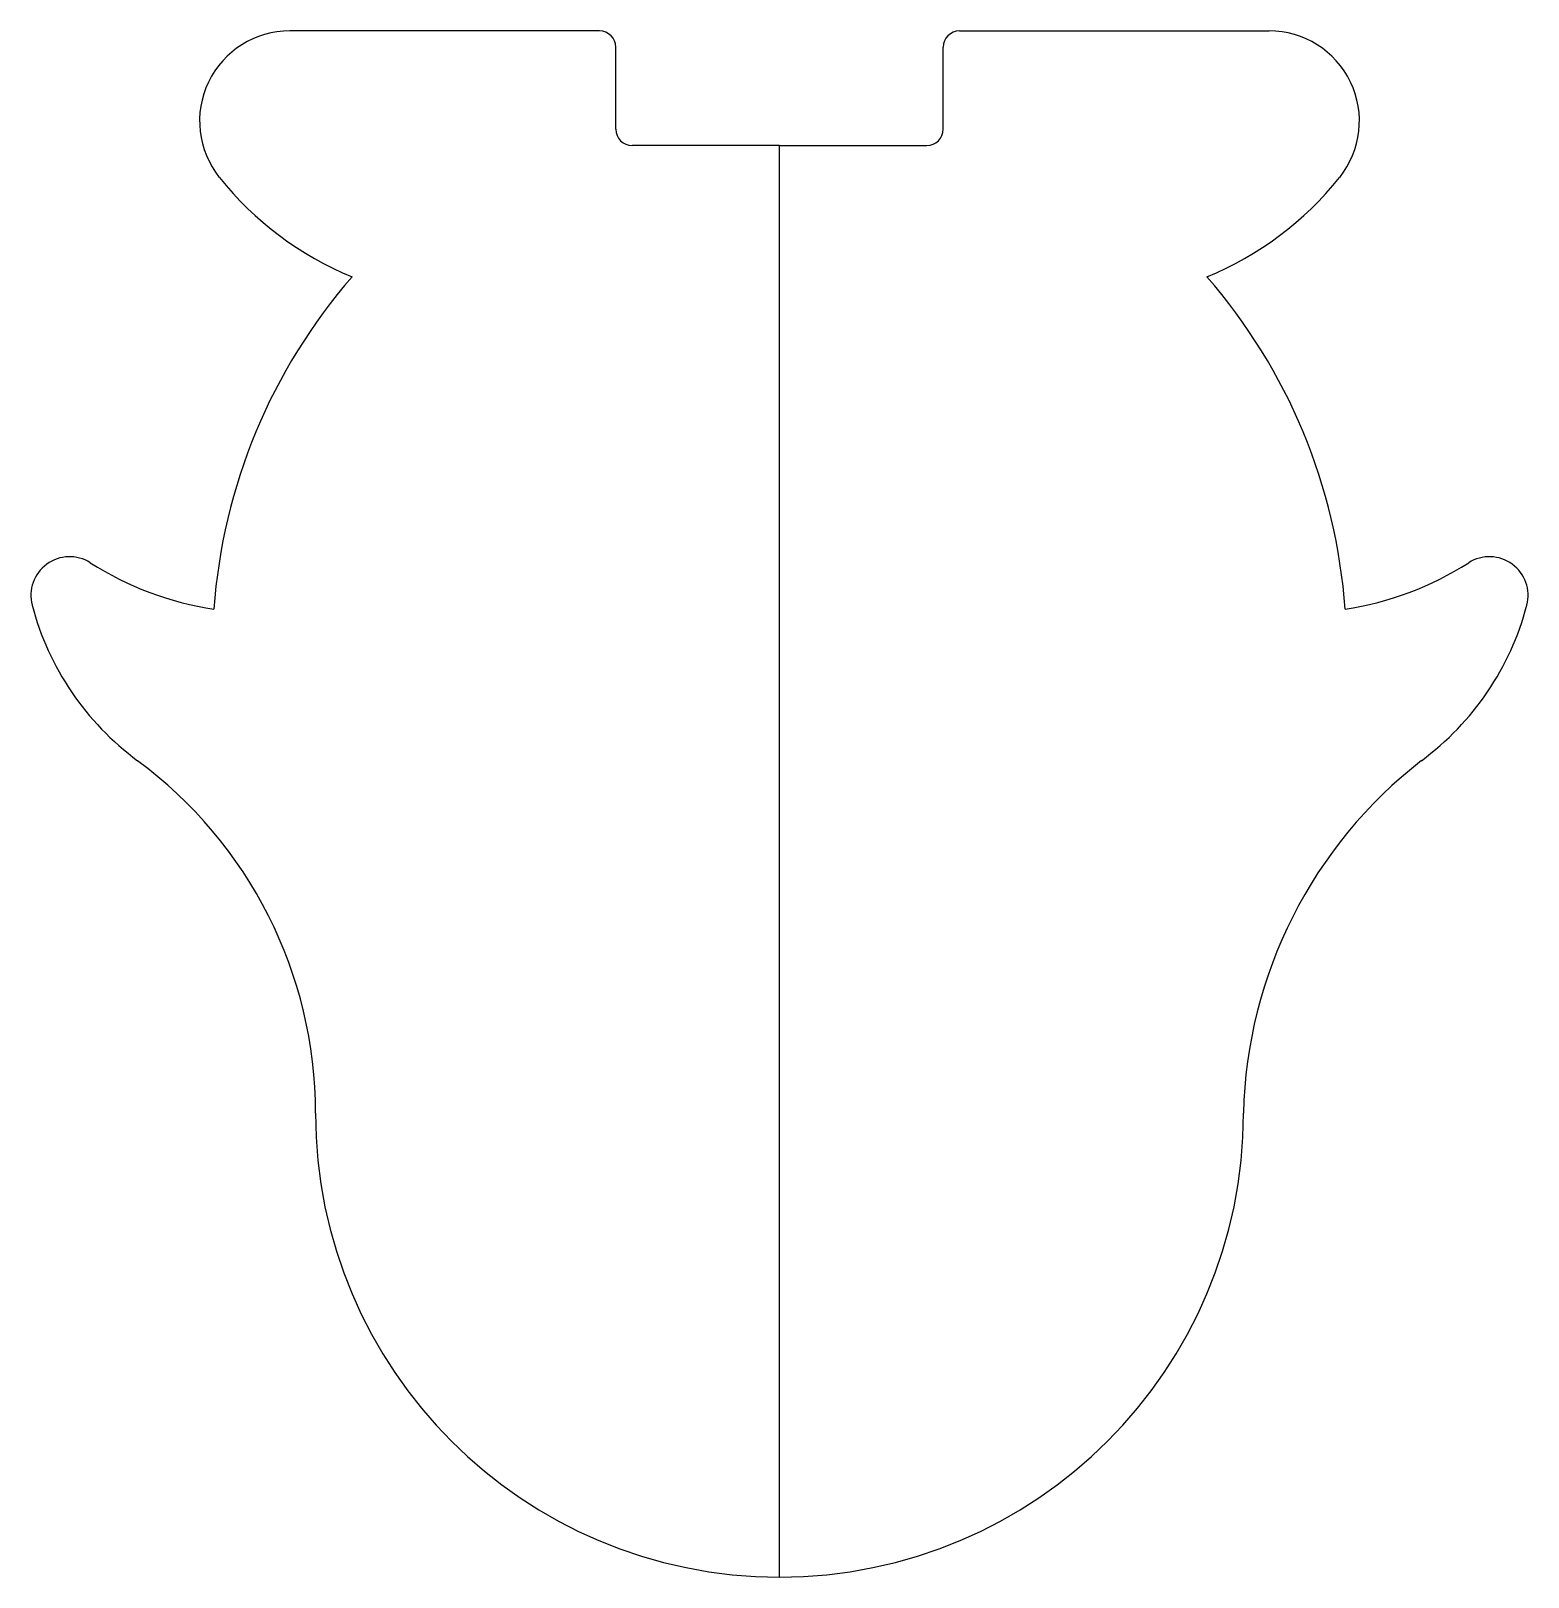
# Model space of a CAD drawing. Header units: millimetres. Extents: x -58 to 58, y -120 to 0.
import ezdxf

# ---------------------------------------------------------------- set-up
doc = ezdxf.new("R2010")
doc.units = ezdxf.units.MM
doc.layers.get('0').update_dxf_attribs({"linetype": 'CONTINUOUS'})

msp = doc.modelspace()

# ---------------------------------------------------------------- linework, layer by layer
for p, q in [((-13.97, 0), (-38, 0)), ((13.97, 0), (38, 0)), ((-12.7, -7.62), (-12.7, -1.27)), ((12.7, -7.62), (12.7, -1.27)), ((0, -8.89), (-11.43, -8.89)), ((0, -120), (0, -8.89)), ((0, -8.89), (11.43, -8.89))]:
    msp.add_line(p, q)
for centre, radius, start, end in [((-38, -7), 7, 90, 218.6327), ((38, -7), 7, -38.6327, 90), ((-13.97, -1.27), 1.27, 0, 90), ((13.97, -1.27), 1.27, 90, 180), ((-11.43, -7.62), 1.27, 180, 270), ((11.43, -7.62), 1.27, 270, 360), ((-23.42, 4.65), 25.66, 218.6327, 247.6826), ((23.42, 4.65), 25.66, 292.3174, 321.3673), ((0, -48), 44, 138.9215, 175.9429), ((0, -48), 44, 4.0571, 41.0785), ((-55.09, -43.81), 3, 57.6401, 194.6385), ((-40, -20), 25.19, 237.6401, 261.1168), ((40, -20), 25.19, 278.8832, 302.3599), ((55.09, -43.81), 3, -14.6385, 122.3599), ((-36.83, -39.04), 21.87, 194.6385, 233.5817), ((36.83, -39.04), 21.87, 306.4183, 345.3615), ((-70, -84), 34, 0, 53.5817), ((71.69, -84.85), 35.7, 127.7852, 178.6331), ((0, -84), 36, 180, 270), ((0, -84), 36, 270, 360)]:
    msp.add_arc(centre, radius, start, end)

doc.saveas('drawing.dxf')
